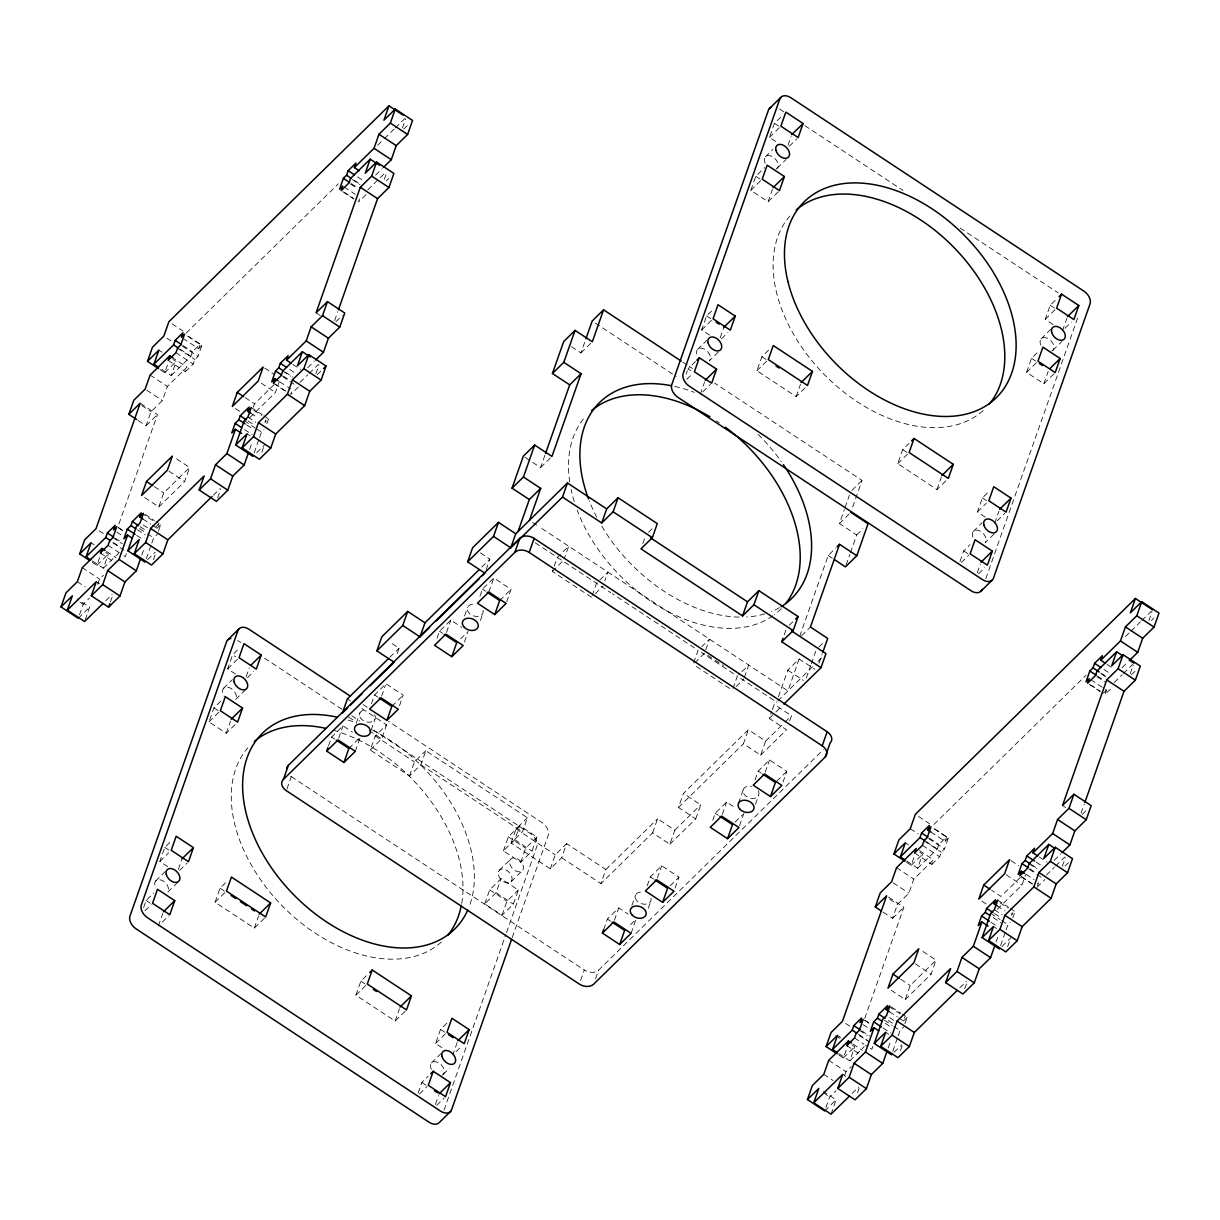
<?xml version="1.0" encoding="UTF-8"?>
<svg xmlns="http://www.w3.org/2000/svg" width="1220" height="1220" viewBox="0 0 1220 1220"><rect width="100%" height="100%" fill="white"/><g stroke="black" fill="none" stroke-linecap="round" stroke-linejoin="round"><path stroke-width="0.75" stroke-dasharray="5 3.75" d="M79.498 614.819L83.204 604.266L89.533 598.074M92.217 562.207L96.929 565.302L101.885 551.257M138.241 420.549L146.08 425.734L151.036 411.674L162.412 400.511L167.353 386.465L187.011 367.174L172.889 357.856M160.049 369.614L164.746 372.71L168.467 362.172M85.217 619.745L89.639 607.163L77.089 598.883M97.676 584.319L99.537 579.058L103.471 575.199M92.384 560.956L103.364 568.2L108.305 554.139L105.179 552.065M118.935 523.959L157.456 414.571L140.208 403.179M161.772 369.385L171.181 375.608L176.137 361.547L172.996 359.473M168.147 360.342L185.409 371.734L187.011 367.174M171.181 375.608L190.838 356.316L192.44 351.772L200.202 344.162L186.08 334.844M126.422 553.682L125.355 556.716L120.643 553.605M185.409 371.734L193.218 364.079L194.819 359.534L198.006 356.392L201.834 345.534L184.571 334.143M182.908 338.352L198.601 348.706L200.202 344.162M110.456 601.902L112.926 594.872M141.794 555.192L144.234 548.253M144.677 497.592L158.798 506.91L163.754 492.865L189.618 467.489L173.926 457.134M146.324 558.699L151.204 544.821M151.814 543.098L153.644 537.898L157.334 534.284M152.317 525.21L157.014 528.306L158.432 524.325L155.916 526.781M158.463 531.081L160.704 524.692L155.992 521.596M153.384 559.782L155.855 552.767M158.798 506.91L184.662 481.549L189.618 467.489M217.679 497.867L220.774 489.083M253.287 407.327L254.523 403.805L273.921 384.773M249.642 449.387L252.098 442.448M254.172 452.894L259.052 439.032M259.662 437.294L261.492 432.093L263.947 429.684M265.808 419.848L264.877 422.516L268.552 418.902L263.856 415.791M249.581 417.865L275.445 392.489L279.151 381.952M266.875 423.691L268.552 418.902M261.858 452.239L263.703 446.962M359.503 198.967L358.436 202.001L366.198 194.392M315.919 373.686L319.015 364.902M334.615 320.601L337.772 311.634M384.361 179.34L386.831 172.31M402.447 127.993L405.604 119.011M143.64 907.466L146.11 900.436L153.705 892.994M167.689 866.642L159.835 861.472L164.791 847.412L172.371 839.97M235.094 724.604L226.249 733.281L208.986 721.889L213.942 707.844L221.521 700.402M235.506 674.05L227.667 668.88L232.608 654.82L235.75 656.894M158.432 925.873L162.748 913.582M178.333 869.341L182.039 858.804M226.249 733.281L230.58 720.989M246.15 676.749L249.246 667.965M264.42 918.218L254.309 928.145L215.086 902.266L220.027 888.206L227.621 880.764M286.959 788.928L291.29 776.637A10.629 7.579 19.4 0 1 289.247 774.974M254.309 928.145L258.64 915.854M328.546 745.832L331.626 737.048L343.018 725.885L352.427 732.107M338.687 738.191L343.018 725.885M356.225 723.338L359.93 712.785M371.475 703.726L374.57 694.942L384.681 685.015M355.325 751.337L360.266 737.276M381.616 696.071L385.322 685.533M397.232 653.462L399.092 648.186L389.683 641.979M371.185 729.972L374.906 719.434M561.688 857.69L600.911 883.585L605.852 869.524L566.629 843.645L561.688 857.69L550.312 868.853L511.073 842.974L522.465 831.811L527.406 817.751L425.81 750.712L420.87 764.757L409.493 775.92L370.27 750.041L375.211 735.98L386.587 724.817L359.915 707.219M370.27 750.041L381.646 738.862L386.587 724.817M399.489 705.709L403.21 695.171L385.947 683.779M437.004 638.289L439.49 631.258L450.866 620.096L461.846 627.339M446.535 632.387L450.866 620.096M464.591 615.963L467.687 607.179M409.493 775.92L414.434 761.875L425.81 750.712M486.17 569.679L489.876 559.126L477.325 550.845M479.948 596.168L482.418 589.138L493.795 577.975L511.058 589.367L506.727 601.658M464.408 642.025L467.504 633.241M488.854 592.035L493.795 577.975M480.375 620.477L482.845 613.446M532.713 462.426L540.567 467.595L544.898 455.274M571.524 346.724L580.933 352.946L585.31 340.517M405.238 1011.166L395.127 1021.079L355.904 995.2L360.845 981.139L367.174 974.948M591.563 597.312L552.34 571.417L557.296 557.372L568.672 546.209L564.341 558.501M395.127 1021.079L399.458 1008.787M592.188 595.543L596.519 583.251L607.895 572.088L604.8 580.872M418.155 1092.967L421.861 1082.43L428.189 1076.223M441.869 1047.599L435.586 1043.466L440.542 1029.405L446.855 1023.199M484.736 903.883L489.693 889.837L501.069 878.674L518.332 890.051L513.376 904.111L501.999 915.274L484.736 903.883L496.113 892.72L501.069 878.674M503.403 850.859L508.359 836.813L519.735 825.65L536.998 837.042L532.042 851.087L520.665 862.25L503.403 850.859L514.794 839.695L519.735 825.65M511.073 842.974L516.029 828.914L527.406 817.751M686.097 374.174L687.333 370.666M709.521 335.119L701.668 329.949L706.624 315.888L714.203 308.446M778.207 191.83L768.082 201.757L750.834 190.366L755.775 176.321L764.62 167.628M775.767 141.489L769.5 137.341L774.441 123.296L780.769 117.09M435.418 1104.359L438.498 1095.575M457.18 1042.551L452.849 1054.842L461.694 1046.165M501.999 915.274L506.94 901.214L518.332 890.051M520.665 862.25L525.622 848.205L536.998 837.042M642.818 543.571L645.288 536.556M444.004 1110.154L505.888 934.413M506.529 932.629L536.83 846.558A10.629 7.03 45.6 0 0 530.685 833.824L372.298 729.301M700.265 394.35L704.596 382.058M720.166 337.818L723.887 327.28M768.082 201.757L772.412 189.466M787.998 145.226L791.094 136.442M512.217 937.601L548.207 835.395A10.629 7.03 45.6 0 0 542.061 822.661L388.433 721.279M550.312 868.853L555.253 854.808L566.629 843.645M805.002 387.945L796.141 396.622L756.918 370.727L761.875 356.682L770.72 347.99M580.583 980.56L584.288 970.007A10.629 7.579 19.4 0 0 598.608 970.129L823.317 749.69M603.671 929.579L607.377 919.041L618.754 907.878L628.178 914.1M705.77 649.68L709.491 639.143L701.896 646.585M796.141 396.622L800.472 384.33M614.422 920.17L618.754 907.878M595.512 978.913L598.608 970.129M652.639 832.833L657.58 818.788L674.843 830.179L669.887 844.225L652.639 832.833L600.911 883.585M631.868 905.499L635.589 894.962M647.225 885.705L650.306 876.921L661.697 865.758L678.945 877.149L674.614 889.456M631.075 933.33L636.016 919.27L628.437 926.712M669.887 844.225L695.751 818.864L678.503 807.472L683.444 793.412L748.363 729.728L765.626 741.12L760.67 755.18L743.422 743.788L748.363 729.728M657.366 878.064L661.697 865.758M648.278 908.26L650.748 901.229M733.006 688.492L737.337 676.185L701.241 652.38M744.383 677.329L748.714 665.022L738.588 674.95M695.751 818.864L700.707 804.803L683.444 793.412M712.755 820.267L715.225 813.252L726.617 802.089L736.026 808.296M784.262 634.751L786.107 629.489M722.286 814.38L726.617 802.089M738.481 803.217L743.438 789.172M760.67 755.18L786.534 729.804L769.286 718.412L771.757 711.382M772.367 709.628L774.227 704.367L776.881 701.759M778.436 696.757L787.8 670.146L799.176 658.968L814.869 669.338M799.664 636.443L828.182 555.481L835.761 548.039M850.447 552.675L856.684 534.924L839.436 523.533L844.423 509.335M845.048 507.566L849.425 495.152M755.073 779.915L758.169 771.131L769.545 759.968L786.808 771.36L783.087 781.898M739.534 825.772L743.864 813.465M799.176 658.968L787.937 690.916L538.859 526.521M852.688 507.047L862.052 480.436L714.569 383.095M765.214 772.26L769.545 759.968M755.5 804.224L758.596 795.44M789.63 721.02L791.49 715.759L774.227 704.367M806.313 677.984L810.69 665.556M811.315 663.787L815.692 651.358M846.07 565.089L849.821 554.444M818.94 663.268L822.066 654.393M945.805 480.878L936.96 489.555L897.737 463.676L902.693 449.616L909.007 443.409M936.96 489.555L941.291 477.264M959.987 561.444L963.709 550.891L970.022 544.699M985.272 517.112L977.418 511.927L982.374 497.882L989.954 490.44M1053.943 373.823L1043.832 383.751L1026.569 372.359L1031.525 358.299L1039.104 350.857M1053.089 324.52L1045.25 319.335L1050.191 305.29L1056.52 299.083M977.25 572.82L980.346 564.052M994.681 523.319L999.012 511.028M1043.832 383.751L1048.163 371.444M1062.498 330.727L1066.829 318.435M985.836 578.615L1078.663 315.019M825.94 1107.455L829.646 1096.917L835.974 1090.71M838.659 1054.842L843.371 1057.953L848.327 1043.893M883.112 912.163L892.521 918.37L897.478 904.325L908.854 893.162L913.795 879.101L933.452 859.826L916.205 848.434M906.49 862.25L911.188 865.346L914.909 854.808M831.018 1114.18L836.081 1099.799L823.53 1091.519M844.743 1075.216L845.978 1071.694L851.224 1066.554M838.826 1053.592L849.806 1060.836L854.747 1046.79L851.606 1044.716M864.751 1018.38L903.898 907.207L886.65 895.815M906.643 861L917.623 868.244L922.579 854.183L919.438 852.124M914.588 852.978L931.851 864.37L933.452 859.826M917.623 868.244L937.28 848.967L938.881 844.408L946.644 836.798L932.522 827.48M872.864 1046.318L871.797 1049.352L865.514 1045.22M931.851 864.37L939.659 856.73L941.26 852.17L944.448 849.044L948.275 838.186L931.012 826.794M930.921 832.025L945.043 841.342L946.644 836.798M857.507 1092.784L859.368 1087.523M888.236 1047.827L890.676 1040.889M891.119 990.228L905.24 999.561L910.196 985.501L936.06 960.125L920.368 949.77M892.765 1051.335L897.645 1037.473M898.255 1035.734L900.086 1030.534L903.776 1026.92M898.759 1017.846L903.456 1020.957L904.874 1016.962M904.904 1023.717L907.146 1017.343L902.434 1014.232M900.452 1050.664L902.297 1045.403M905.24 999.561L931.104 974.185L936.06 960.125M964.745 988.749L967.216 981.719M996.084 942.023L998.539 935.099M1000.613 945.546L1005.494 931.668M1006.103 929.93L1007.933 924.729L1010.389 922.32M1012.249 912.499L1011.319 915.153L1014.994 911.538L1010.297 908.427M997.319 909.236L1021.887 885.125L1025.593 874.587M1012.752 917.928L1014.994 911.538M1007.674 946.628L1010.145 939.598M1037.595 885.72L1038.662 882.685L1036.512 884.79M1090.787 679.738L1106.479 690.093L1104.878 694.637L1112.64 687.028M1062.361 866.322L1065.456 857.538M1081.057 813.237L1084.214 804.27M1130.193 673.73L1133.273 664.946M1148.889 620.629L1152.046 611.647M186.141 333.121L338.306 183.854M377.712 145.21L383.141 139.873M384.498 138.546L394.014 129.213M395.371 127.871L404.887 118.553M403.713 129.106L408.761 124.15M164.746 372.71L176.137 361.547M198.601 348.706L201.834 345.534M375.562 175.116L382.104 168.696M367.799 189.832L386.145 171.837M386.298 180.88L388.829 178.41M146.08 425.734L157.456 414.571M335.881 321.699L342.21 315.492M96.929 565.302L108.305 554.139M103.364 568.2L119.087 552.767M307.73 367.708L314.287 361.288M299.983 382.424L307.837 374.723M309.148 373.427L318.329 364.429M298.381 386.984L290.619 394.594L292.221 390.034L287.508 386.938M157.014 528.306L160.704 524.692M317.215 374.723L322.278 369.751M78.263 618.326L89.639 607.163M105.637 600.865L112.225 594.414M147.62 559.69L155.214 552.248M213.363 495.198L220.058 488.64M256.734 452.65L264.328 445.208M233.874 653.584L238.937 648.613M227.667 668.88L237.778 658.952M769.5 137.341L779.611 127.429M223.489 688.4L232.334 679.708M765.321 156.877L772.9 149.435M247.446 677.786L253.775 671.579M789.279 146.263L796.873 138.821M580.933 352.946L591.059 343.018M208.986 721.889L219.112 711.977M750.834 190.366L760.944 180.438M245.494 689.788L235.368 699.716A8.22 5.429 45.6 0 0 233.508 690.459A8.22 5.429 45.6 0 0 224.19 687.775A8.22 5.429 45.6 0 0 224.434 696.559M777.216 168.177L786.061 159.5M540.567 467.595L550.678 457.683M159.835 861.472L168.696 852.78M701.668 329.949L711.794 320.021M155.657 880.993L165.783 871.065M697.505 349.469L708.881 338.306M389.805 657.29L399.092 648.186M481.763 567.087L489.876 559.126M695.537 361.471L687.958 368.913L692.655 372.008M179.63 870.378L187.209 862.937M721.462 338.855L727.791 332.648M144.966 910.76L151.28 904.569M686.799 379.237L691.862 374.281M177.662 882.38L167.552 892.308A8.22 5.429 45.6 0 0 161.726 880.26A8.22 5.429 45.6 0 0 155.535 887.382M718.245 352.092L709.384 360.769A8.22 5.429 45.6 0 0 704.474 349.164A8.22 5.429 45.6 0 0 696.712 354.029M162.214 922.152L168.543 915.961M702.796 391.864L710.375 384.422M348.889 748.439L359 738.527M391.818 706.334L403.21 695.171M460.535 638.929L468.114 631.487M499.682 600.53L511.058 589.367M215.086 902.266L225.197 892.338M552.34 571.417L563.716 560.255M756.918 370.727L767.029 360.815M648.445 532.317L652.242 528.596M595.36 593.591L602.939 586.149M851.941 490.364L862.052 480.436M355.904 995.2L367.281 984.037M704.535 653.188L693.158 664.351L698.099 650.306L612.394 593.728M897.737 463.676L909.113 452.513M1045.25 319.335L1055.361 309.407M839.436 523.533L850.813 512.37M499.224 870.394L510.616 859.231M1041.072 338.855L1051.182 328.942M1065.029 328.241L1071.358 322.049M856.684 534.924L863.013 528.733M1026.569 372.359L1036.695 362.431M511.119 881.694L522.495 870.531M1052.967 350.171L1061.812 341.493M789.264 625.25L793.046 621.529M736.178 686.524L743.758 679.082M801.586 635.712L810.431 627.034M818.834 647.103L823.896 642.147M605.852 869.524L657.58 818.788M777.826 700.844L812.688 666.623M817.995 661.423L821.975 657.519M435.586 1043.466L445.696 1033.538M977.418 511.927L986.279 503.25M678.503 807.472L743.422 743.788M769.286 718.412L774.578 713.212M775.905 711.916L781.212 706.7M431.407 1062.986L441.518 1053.058M973.24 531.447L982.1 522.77M674.843 830.179L700.707 804.803M765.626 741.12L783.728 723.368M785.024 722.087L791.49 715.759M997.213 520.848L1004.792 513.391M419.436 1094.005L427.03 1086.562M961.284 562.466L968.863 555.024M443.302 1074.286L449.616 1068.095M993.995 534.086L985.135 542.763A8.22 5.429 45.6 0 0 983.274 533.506A8.22 5.429 45.6 0 0 973.956 530.822A8.22 5.429 45.6 0 0 974.201 539.606M436.699 1105.381L444.293 1097.939M978.547 573.857L984.86 567.651M670.1 885.842L678.945 877.149M735.019 822.158L742.599 814.716M776.683 781.273L786.808 771.36M933.94 824.43L1086.105 675.163M1125.511 636.505L1129.583 632.509M1130.94 631.182L1140.456 621.849M1141.813 620.522L1151.329 611.189M1151.421 620.507L1153.937 618.021M911.188 865.346L922.579 854.183M945.043 841.342L948.275 838.186M1122.004 667.767L1127.234 662.612M1103.246 693.265L1106.479 690.093M1114.241 682.483L1122.11 674.767M1123.422 673.471L1132.587 664.473M1131.474 674.767L1136.537 669.811M892.521 918.37L903.898 907.207M1082.323 814.335L1087.386 809.378M1020.362 877.424L1000.964 896.441L991.555 890.234M843.371 1057.953L854.747 1046.79M849.806 1060.836L864.217 1046.699M1054.171 860.359L1060.729 853.924M1046.424 875.076L1054.278 867.359M1055.59 866.078L1064.77 857.065M1037.061 887.23L1044.823 879.62M903.456 1020.957L907.146 1017.343M1064.923 866.124L1068.72 862.403M824.705 1110.962L836.081 1099.799M852.078 1093.516L858.666 1087.051M894.062 1052.326L901.656 1044.884M959.804 987.834L966.499 981.276M1001.925 946.522L1010.77 937.844M779.504 108.915L784.262 112.057M804.849 125.645L903.044 190.457M960.064 228.079L1058.258 292.892M774.441 123.296L779.153 126.407M1050.191 305.29L1054.903 308.385M755.775 176.321L760.487 179.416M1031.525 358.299L1036.237 361.41M706.624 315.888L711.336 319M982.374 497.882L987.071 500.978M761.875 356.682L766.572 359.793M902.693 449.616L907.39 452.727M682.864 362.172L687.622 365.314M689.208 366.351L692.38 368.44M963.709 550.891L968.405 554.002M595.36 323.087L676.231 376.477M1107.089 664.366L1113.357 668.514M357.582 176.9L362.294 180.011M1104.024 669.536L1108.736 672.647M354.41 180.407L359.122 183.518M1100.852 673.059L1105.564 676.154M352.107 179.477L359.961 184.662M1101.69 674.187L1106.403 677.298M351.223 183.549L357.49 187.682M1097.664 676.185L1103.932 680.333M350.506 184.037L356.789 188.17M1096.948 676.673L1104.802 681.843M344.345 187.087L355.34 194.346M344.253 192.333L353.678 198.555M1090.695 684.969L1100.104 691.191M342.744 191.647L353.739 198.89M1089.186 684.283L1100.181 691.526M828.182 555.481L832.894 558.577M316.102 312.793L320.799 315.904M1062.544 805.429L1065.67 807.503M524.875 457.241L531.142 461.389M787.8 670.146L803.492 680.501M532.591 522.389L537.288 525.5M292.815 364.322L300.669 369.492M1039.257 856.959L1047.111 862.144M289.765 369.492L296.033 373.625M1036.207 862.128L1040.904 865.239M285.022 371.978L292.861 377.148M1031.464 864.614L1037.732 868.747M282.72 371.032L290.558 376.217M1029.161 863.684L1037 868.853M707.676 655.262L723.368 665.617M283.391 376.141L289.674 380.289M1029.832 868.777L1036.115 872.925M535.321 542.87L610.808 592.676M740.464 678.259L776.561 702.079M282.689 376.629L295.24 384.91M1029.131 869.265L1035.399 873.413M1036.969 874.45L1041.682 877.546M264.709 368.089L274.119 374.296M1011.136 860.725L1018.99 865.895M279.67 381.753L285.938 385.901M1026.111 874.389L1033.95 879.574M274.866 383.888L285.846 391.147M1021.308 876.539L1032.288 883.783M273.356 383.202L285.907 391.483M1021.369 876.875L1032.349 884.119M696.3 666.425L732.381 690.245M172.02 323.803L183 331.047M918.462 816.439L929.442 823.698M261.324 383.171L275.445 392.489M1006.195 874.77L1021.887 885.125M183.03 345.55L192.44 351.772M929.472 838.201L938.881 844.408M182.314 346.038L198.006 356.392M928.755 838.689L944.448 849.044M166.957 338.184L171.669 341.28M910.257 828.746L918.111 833.931M179.858 349.072L190.838 356.316M926.3 841.709L937.28 848.967M177.556 348.142L194.819 359.534M923.997 840.778L941.26 852.17M245.113 397.598L254.523 403.805M175.954 352.687L193.218 364.079M922.396 845.338L939.659 856.73M251.289 407.511L262.285 414.754M997.731 900.146L1008.726 907.39M253.729 410.24L261.568 415.41M1000.171 902.876L1008.01 908.061M158.875 350.155L162.016 352.229M905.316 842.806L908.458 844.865M250.756 413.199L257.023 417.332M997.197 905.835L1005.036 911.004M235.46 408.547L240.172 411.643M981.902 901.183L986.614 904.294M247.919 417.087L255.773 422.272M994.361 909.723L1002.215 914.909M248.072 420.93L254.339 425.078M994.513 913.566L1000.781 917.714M244.244 420.702L255.224 427.945M256.795 428.983L261.492 432.093M990.686 913.338L1000.095 919.56M1001.666 920.597L1007.933 924.729M246.669 424.926L252.936 429.074M993.111 917.562L1000.949 922.747M244.549 429.577L252.387 434.762M990.991 922.213L997.259 926.361M247.065 433.817L250.207 435.891M482.418 589.138L485.56 591.212M758.169 771.131L761.295 773.205M993.507 926.453L996.648 928.527M150.106 375.074L167.353 386.465M896.547 867.71L913.795 879.101M146.72 390.156L162.412 400.511M893.162 882.807L908.854 893.162M141.611 405.467L151.036 411.674M889.624 899.14L897.478 904.325M439.49 631.258L442.616 633.332M715.225 813.252L718.366 815.311M168.97 471.195L184.662 481.549M915.412 963.83L931.104 974.185M154.33 486.643L163.754 492.865M900.772 979.294L910.196 985.501M145.012 514.337L154.437 520.559M891.454 1006.988L900.878 1013.195M141.169 512.934L153.72 521.214M889.182 1006.607L900.162 1013.851M142.892 518.988L150.746 524.173M889.334 1011.639L897.188 1016.809M143.213 524.951L147.91 528.062M889.654 1017.602L895.922 1021.735M140.224 526.735L146.492 530.868M888.236 1020.408L892.933 1023.519M139.522 528.58L145.805 532.713M147.376 533.75L153.644 537.898M884.393 1020.179L892.247 1025.349M893.818 1026.386L900.086 1030.534M137.25 529.693L145.088 534.863M885.247 1023.366L891.53 1027.499M136.701 535.382L142.969 539.514M883.143 1028.018L890.981 1033.188M374.57 694.942L377.697 697.016M650.306 876.921L653.447 878.995M885.659 1032.257L888.801 1034.331M118.264 527.437L122.961 530.532M864.705 1020.072L870.973 1024.22M118.325 527.772L123.022 530.883M864.766 1020.423L871.034 1024.556M116.662 531.981L121.359 535.092M863.089 1024.617L867.801 1027.728M115.199 538.157L121.481 542.29M861.64 1030.793L869.494 1035.963M112.926 537.608L122.335 543.815M859.368 1030.244L867.206 1035.414M363.087 704.55L367.83 707.676M99.14 530.776L103.837 533.872M845.582 1023.412L850.279 1026.523M113.597 542.702L119.88 546.85M858.468 1034.301L867.893 1040.523M112.835 542.839L123.815 550.098M859.277 1035.49L868.686 1041.697M347.364 698.923L350.506 700.997M108.092 545.325L119.072 552.568M854.534 1037.961L863.943 1044.183M106.643 551.486L116.052 557.708M853.085 1044.137L862.494 1050.344M91.058 542.747L94.184 544.821M837.499 1035.399L840.626 1037.457M237.671 640.454L240.843 642.543M264.603 658.221L342.21 709.445M351.711 715.713L359.625 720.944M835.761 1035.612L840.473 1038.723M100.33 552.934L112.88 561.215M846.771 1045.571L859.322 1053.866M348.691 717.131L354.974 721.264M369.096 730.582L381.646 738.862M420.87 764.757L522.465 831.811M375.211 735.98L414.434 761.875M516.029 828.914L555.253 854.808M514.794 839.695L532.042 851.087M508.359 836.813L525.622 848.205M82.274 567.666L99.537 579.058M828.715 1060.302L845.978 1071.694M96.288 581.726L99.43 583.8M331.626 737.048L334.768 739.122M607.377 919.041L610.518 921.115M842.73 1074.362L845.872 1076.437M77.333 581.726L85.171 586.896M823.774 1074.362L833.184 1080.569M80.062 602.207L83.204 604.266M823.378 1092.769L829.646 1096.917M496.113 892.72L513.376 904.111M213.942 707.844L218.639 710.955M489.693 889.837L506.94 901.214M291.29 776.637L584.288 970.007M164.791 847.412L169.488 850.523M440.542 1029.405L445.239 1032.516M220.027 888.206L224.739 891.317M360.845 981.139L365.558 984.25M146.11 900.436L150.822 903.547M421.861 1082.43L426.573 1085.525M758.154 790.773A8.22 5.856 19.4 0 1 753.304 798.444A8.22 5.856 19.4 0 1 743.087 791.704A8.22 5.856 19.4 0 1 751.489 786.366M650.992 898.164A8.22 5.856 19.4 0 1 644.084 904.234A8.22 5.856 19.4 0 1 635.178 896.974A8.22 5.856 19.4 0 1 643.641 892.171M374.677 714.783A8.22 5.856 19.4 0 1 370.102 722.225A8.22 5.856 19.4 0 1 359.687 716.369A8.22 5.856 19.4 0 1 366.091 709.948M483.089 610.381A8.22 5.856 19.4 0 1 476.181 616.451A8.22 5.856 19.4 0 1 467.291 609.176A8.22 5.856 19.4 0 1 475.739 604.373M1040.95 345.245A8.22 5.429 45.6 0 1 1043.13 337.65A8.22 5.429 45.6 0 1 1052.402 342.591A8.22 5.429 45.6 0 1 1051.838 351.04M765.199 163.251A8.22 5.429 45.6 0 1 767.38 155.672A8.22 5.429 45.6 0 1 776.652 160.598A8.22 5.429 45.6 0 1 776.088 169.046M983.183 410.545A137.204 90.768 45.6 0 1 823.393 373.64A137.204 90.768 45.6 0 1 792.085 213.698M348.051 720.074A137.204 90.768 45.6 0 1 355.203 722.499M372.268 729.941A137.204 90.768 45.6 0 1 469.898 904.737M431.285 1069.361A8.22 5.429 45.6 0 1 433.481 1061.781A8.22 5.429 45.6 0 1 442.738 1066.707A8.22 5.429 45.6 0 1 442.174 1075.155M441.335 942.069A137.204 90.768 45.6 0 1 283.482 907.116A137.204 90.768 45.6 0 1 247.782 747.89M333.106 730.185A137.204 90.768 45.6 0 1 461.724 903.425M772.839 615.825A137.204 90.768 45.6 0 1 577.182 510.143M574.254 501.618A137.204 90.768 45.6 0 1 571.082 489.479M569.725 482.022A137.204 90.768 45.6 0 1 585.036 417.042M716.308 420.824A137.204 90.768 45.6 0 1 719.342 422.867M781.242 608.704A137.204 90.768 45.6 0 1 774.334 614.727M779.519 607.636A137.204 90.768 45.6 0 1 771.482 611.555M764.681 613.919A137.204 90.768 45.6 0 1 746.579 616.984M739.167 617.122A137.204 90.768 45.6 0 1 601.186 525.21M596.793 517.28A137.204 90.768 45.6 0 1 589.214 500.688M674.66 386.404A137.204 90.768 45.6 0 1 694.226 392.321M758.123 434.396A137.204 90.768 45.6 0 1 781.288 461.572M498.446 874.953A8.22 5.429 45.6 0 0 509.99 882.563A8.22 5.429 45.6 0 0 507.093 870.607A8.22 5.429 45.6 0 0 498.446 874.953M509.823 863.79A8.22 5.429 45.6 0 0 521.382 871.4A8.22 5.429 45.6 0 0 518.47 859.444A8.22 5.429 45.6 0 0 509.823 863.79"/><path stroke-width="1.5" d="M78.263 618.326L61 606.935L65.956 592.889L77.333 581.726L82.274 567.666L101.931 548.39L105.073 550.449M89.09 560.132L79.666 553.91L84.622 539.865L95.999 528.702L140.208 403.179L128.817 414.342L136.671 419.512M128.817 414.342L133.773 400.282L145.149 389.119L150.106 375.074L169.763 355.782L172.889 357.856M158.478 368.577L147.498 361.318L152.439 347.273L163.815 336.11L168.878 321.729L388.982 105.82L403.103 115.137M103.014 603.458L84.576 621.529L67.313 610.153L72.376 595.772L61 606.935M90.814 559.919L86.102 556.808L91.058 542.747L79.666 553.91M158.63 367.327L153.918 364.216L158.875 350.155L147.498 361.318M101.931 548.39L100.33 552.934L108.092 545.325L109.693 540.765L112.926 537.608L116.754 526.735L113.521 529.907L115.122 525.362L107.36 532.972L105.759 537.517L86.102 556.808M169.763 355.782L168.147 360.342L175.954 352.687L177.556 348.142L180.743 345.001L184.571 334.143L181.338 337.315L182.939 332.77L175.177 340.38L173.575 344.924L153.918 364.216M140.575 558.653L136.304 570.792L124.928 581.955L119.972 596.016L108.595 607.179L91.332 595.787L96.288 581.726L67.313 610.153M91.332 595.787L102.724 584.624L107.665 570.563L119.041 559.4L127.597 535.122L132.294 538.233M142.892 518.988L139.766 516.914L141.169 512.934L132.37 521.55L130.967 525.545L127.276 529.16L123.906 538.737L127.597 535.122M146.492 481.473L141.535 495.518L167.399 470.157L172.355 456.097L146.492 481.473L152.759 485.606M145.104 562.161L127.841 550.769L136.381 526.506L140.071 522.892L143.441 513.3L139.766 516.914M108.595 607.179L109.83 603.656M212.021 496.509L167.857 539.835L162.916 553.895L151.524 565.058L134.276 553.666L139.217 539.606L127.841 550.769M134.276 553.666L145.653 542.504L150.594 528.443L204.137 475.937L199.18 489.983L216.443 501.374L227.82 490.211L232.776 476.151L244.152 464.988L248.422 452.864M237.275 392.413L232.319 406.474L258.183 381.097L263.139 367.052L237.275 392.413L243.542 396.561M199.18 489.983L210.572 478.82L215.513 464.774L226.889 453.611L235.445 429.333L241.712 433.466M250.756 413.199L247.614 411.125L249.017 407.129L240.218 415.761L238.815 419.756L235.14 423.37L231.754 432.947L235.445 429.333M252.952 456.371L235.689 444.98L244.244 420.702L247.919 417.087L251.289 407.511L247.614 411.125M310.215 356.941L302.377 351.756L297.421 365.817L308.812 354.654L326.06 366.031L321.119 380.091L309.743 391.254L304.68 405.62L275.705 434.046L270.764 448.091L259.372 459.254L242.124 447.862L247.065 433.817L235.689 444.98M291.244 363.285L286.548 360.174L288.149 355.63L280.341 363.27L278.739 367.83L275.552 370.956L271.724 381.814L274.957 378.657L278.099 380.716M359.077 170.693L354.364 167.582L355.965 163.038L348.173 170.678L346.571 175.238L343.369 178.364L339.556 189.222L342.789 186.05L341.173 190.61L348.935 183L350.536 178.44L370.194 159.164L379.618 165.371M242.124 447.862L253.501 436.699L258.442 422.654L287.417 394.243L292.48 379.862L303.856 368.699L308.812 354.654M274.957 378.657L273.356 383.202L281.118 375.592L282.72 371.032L302.377 351.756M286.548 360.174L306.205 340.898L311.146 326.838L322.522 315.675L327.478 301.63L344.741 313.021L339.785 327.067L328.409 338.23L323.452 352.29L315.599 360.007M338.413 309.834L377.56 198.662L388.936 187.499L393.892 173.438L376.629 162.047L371.673 176.107L360.296 187.27L316.102 312.793L327.478 301.63M370.194 159.164L365.253 173.209L376.629 162.047M354.364 167.582L374.021 148.306L378.978 134.246L390.354 123.083L395.295 109.037L412.558 120.429L407.617 134.475L396.225 145.637L391.284 159.698L383.415 167.415M388.982 105.82L383.919 120.2L395.295 109.037M174.75 900.665L169.809 914.71L152.546 903.318L157.502 889.273L174.75 900.665L163.373 911.828M193.431 847.641L188.475 861.701L171.212 850.309L176.168 836.249L193.431 847.641L182.039 858.804M242.582 708.073L237.625 722.118L220.362 710.726L225.319 696.681L242.582 708.073L231.19 719.236M261.248 655.048L256.291 669.109L239.044 657.717L243.985 643.657L261.248 655.048L251.137 664.976M283.391 779.412L288.347 765.352L519.827 538.279A10.629 7.579 19.4 0 1 534.146 538.401L827.145 731.771A10.629 7.579 19.4 0 1 830.088 743.056L825.147 757.101L593.667 984.174A10.629 7.579 19.4 0 1 579.347 984.067L286.334 790.682A10.629 7.579 19.4 0 1 283.391 779.412L514.87 552.34L519.827 538.279M270.642 902.937L265.685 916.982L226.462 891.103L231.419 877.043L270.642 902.937L259.25 914.1M326.685 751.108L338.062 739.945L355.325 751.337L343.948 762.5L326.685 751.108L327.921 747.601M370.27 685.655L394.151 662.246L376.888 650.855L381.829 636.794L407.693 611.418L424.957 622.81L420.015 636.87L402.752 625.479L407.693 611.418M343.948 762.5L348.889 748.439L336.339 740.159M386.877 720.38L398.254 709.216L380.991 697.825L369.614 708.988L386.877 720.38L391.818 706.334L379.267 698.038M482.22 575.84L484.92 573.187L467.672 561.795L472.613 547.75L498.477 522.374L515.74 533.765L510.783 547.811L493.536 536.419L498.477 522.374M451.796 656.695L463.173 645.533L445.91 634.141L434.533 645.304L451.796 656.695L456.737 642.65L444.187 634.37M518.073 531.478L529.312 499.544L512.049 488.153L523.304 456.204L534.68 445.041L551.943 456.433L581.071 373.716L563.808 362.325L575.062 330.391L592.325 341.768L603.564 309.834L681.279 361.12M545.523 453.52L569.694 384.879L552.431 373.488L563.686 341.554L575.062 330.391M512.049 488.153L523.441 476.989L534.68 445.041M585.936 338.748L592.188 320.997L603.564 309.834M494.725 614.59L506.102 603.427L488.854 592.035L477.462 603.198L494.725 614.59L499.682 600.53L487.115 592.249M529.449 520.315L540.689 488.381L523.441 476.989M372.222 969.976L367.281 984.037L406.504 1009.916L411.445 995.871L372.222 969.976L369.706 972.462M514.87 552.34A10.629 7.579 19.4 0 1 529.19 552.446L534.146 538.401M562.511 497.074L567.468 483.013L606.691 508.908L601.734 522.968L562.511 497.074L510.783 547.811M601.734 522.968L613.126 511.79L618.067 497.745L657.29 523.624L652.349 537.684L640.973 548.847L742.553 615.902L753.929 604.739L758.886 590.678L798.109 616.573L793.168 630.618L781.776 641.781L820.999 667.675L783.865 704.108M433.237 1071.267L428.296 1085.312L445.559 1096.704L450.5 1082.659L433.237 1071.267L430.721 1073.737M699.334 357.75L694.378 371.795L711.641 383.187L716.597 369.142L699.334 357.75L696.803 360.22M469.166 1029.634L464.225 1043.679L446.962 1032.303L451.918 1018.243L469.166 1029.634L457.79 1040.797M511.592 939.4L451.598 1109.743A10.629 7.03 45.6 0 1 440.496 1111.084L147.483 917.699A10.629 7.03 45.6 0 1 141.337 904.981L237.946 630.618A10.629 7.03 45.6 0 1 249.048 629.291L350.414 696.193M735.263 316.117L730.307 330.162L713.059 318.786L718 304.725L735.263 316.117L723.887 327.28M784.414 176.534L779.458 190.594L762.21 179.203L767.151 165.157L784.414 176.534L773.038 187.697M803.08 123.525L798.139 137.57L780.876 126.178L785.832 112.133L803.08 123.525L791.704 134.688M602.436 933.102L613.812 921.939L631.075 933.33L619.684 944.494L602.436 933.102L603.671 929.579M812.474 371.398L807.518 385.459L768.295 359.564L773.251 345.519L812.474 371.398L801.098 382.562M619.684 944.494L624.64 930.433L612.089 922.152M742.553 615.902L747.509 601.841L758.886 590.678M662.628 902.373L674.004 891.21L656.741 879.818L645.365 890.981L662.628 902.373L667.569 888.312L655.018 880.032M781.776 641.781L783.011 638.274M727.547 838.689L738.923 827.526L721.66 816.134L710.284 827.297L727.547 838.689L732.488 824.644L719.937 816.348M834.465 559.614L845.445 566.873L856.821 555.71L839.558 544.318L810.431 627.034L827.694 638.426L822.692 652.624M770.476 796.568L781.852 785.405L764.589 774.014L753.213 785.177L770.476 796.568L775.417 782.523L762.866 774.242M856.821 555.71L868.061 523.761L850.813 512.37M820.999 667.675L825.955 653.615L791.444 630.832M914.07 438.453L909.113 452.513L948.337 478.392L953.293 464.347L914.07 438.453L911.538 440.938M825.147 757.101A10.629 7.579 19.4 0 0 822.204 745.832L827.145 731.771M1061.568 294.127L1056.627 308.172L1073.89 319.564L1078.831 305.518L1061.568 294.127L1059.052 296.597M992.333 551.12L987.392 565.18L970.129 553.788L975.085 539.728L992.333 551.12L980.956 562.283M1011.014 498.111L1006.058 512.156L988.81 500.764L993.751 486.719L1011.014 498.111L999.637 509.274M1060.165 358.527L1055.208 372.588L1037.961 361.196L1042.902 347.136L1060.165 358.527L1050.054 368.455M824.705 1110.962L807.442 1099.571L812.383 1085.525L823.774 1074.362L828.715 1060.302L848.373 1041.026L851.514 1043.1M837.088 1053.805L826.108 1046.562L831.064 1032.501L842.44 1021.338L886.65 895.815L875.259 906.978L881.541 911.126M875.259 906.978L880.215 892.933L891.591 881.77L896.547 867.71L916.205 848.434L914.588 852.978L922.396 845.338L923.997 840.778L927.185 837.652L931.012 826.794L927.779 829.966L930.921 832.025M904.92 861.213L893.94 853.969L898.881 839.909L910.257 828.746L915.32 814.38L1135.423 598.471L1152.687 609.847M849.455 1096.094L831.018 1114.18L813.755 1102.788L818.818 1088.408L807.442 1099.571M837.255 1052.555L832.543 1049.444L837.499 1035.399L826.108 1046.562M905.072 859.963L900.36 856.852L905.316 842.806L893.94 853.969M848.373 1041.026L846.771 1045.571L854.534 1037.961L856.135 1033.416L859.368 1030.244L863.196 1019.386L859.963 1022.558L861.564 1017.998L853.802 1025.608L852.201 1030.168L832.543 1049.444M900.36 856.852L920.017 837.576L921.619 833.016L929.381 825.406L927.779 829.966M887.016 1051.289L882.746 1063.428L871.37 1074.591L866.413 1088.652L855.037 1099.815L837.774 1088.423L842.73 1074.362L813.755 1102.788M837.774 1088.423L849.151 1077.26L854.107 1063.199L865.483 1052.036L874.038 1027.774L878.736 1030.87M889.334 1011.639L886.208 1009.565L887.611 1005.57L878.812 1014.201L877.409 1018.181L873.718 1021.796L870.348 1031.388L874.038 1027.774M892.933 974.109L887.977 988.169L913.841 962.793L918.797 948.733L892.933 974.109L899.201 978.257M891.545 1054.812L874.282 1043.42L882.822 1019.142L886.513 1015.528L889.883 1005.951L886.208 1009.565M957.136 990.472L914.298 1032.486L909.342 1046.531L897.966 1057.694L880.718 1046.303L885.659 1032.257L874.282 1043.42M880.718 1046.303L892.094 1035.139L897.035 1021.094L950.578 968.573L945.622 982.619L962.885 994.01L974.261 982.847L979.218 968.802L990.594 957.639L994.864 945.5M983.716 885.064L978.76 899.11L1004.624 873.734L1009.58 859.688L983.716 885.064L989.984 889.197M945.622 982.619L957.014 971.455L961.955 957.41L973.331 946.247L981.886 921.969L988.154 926.117M997.197 905.835L994.056 903.761L995.459 899.765L986.66 908.397L985.257 912.392L981.566 916.006L978.196 925.584L981.886 921.969M999.394 949.007L982.13 937.616L990.686 913.338L994.361 909.723L997.731 900.146L994.056 903.761M1055.086 848.54L1048.819 844.393L1043.862 858.453L1055.254 847.29L1072.502 858.682L1067.561 872.727L1056.185 883.89L1051.121 898.271L1022.146 926.681L1017.205 940.742L1005.814 951.905L988.566 940.513L993.507 926.453L982.13 937.616M1037.686 855.921L1032.989 852.826L1034.59 848.266L1026.782 855.921L1025.181 860.466L1021.994 863.607L1018.166 874.465L1021.399 871.293L1024.541 873.368M1105.518 663.329L1100.806 660.218L1102.407 655.674L1094.614 663.329L1093.013 667.874L1089.811 671.015L1085.998 681.873L1089.231 678.701L1087.615 683.246L1095.377 675.636L1096.978 671.091L1116.635 651.8L1122.918 655.948M988.566 940.513L999.942 929.35L1004.884 915.29L1033.859 886.879L1038.921 872.498L1050.298 861.335L1055.254 847.29M1021.399 871.293L1019.798 875.838L1027.56 868.228L1029.161 863.684L1048.819 844.393M1032.989 852.826L1052.646 833.534L1057.587 819.489L1068.964 808.326L1073.92 794.266L1091.183 805.657L1086.227 819.718L1074.851 830.881L1069.894 844.926L1062.04 852.643M1084.854 802.47L1124.001 691.298L1135.378 680.135L1140.334 666.089L1123.071 654.698L1118.115 668.743L1106.738 679.906L1062.544 805.429L1073.92 794.266M1116.635 651.8L1111.695 665.861L1123.071 654.698M1100.806 660.218L1120.463 640.942L1125.419 626.897L1136.796 615.734L1141.737 601.673L1159 613.065L1154.044 627.111L1142.667 638.274L1137.726 652.334L1129.857 660.05M1135.423 598.471L1130.361 612.837L1141.737 601.673M323.529 368.516L326.06 366.031M227.499 640.149L238.876 628.986M769.332 108.626L780.724 97.463M552.431 373.488L563.808 362.325M569.694 384.879L581.071 373.716M529.312 499.544L540.689 488.381M376.888 650.855L402.752 625.479M467.672 561.795L493.536 536.419M388.478 658.602L347.364 698.923L342.423 712.983L347.731 707.783M424.957 622.81L479.048 569.74M515.74 533.765L567.468 483.013M350.384 705.175L362.31 693.463M420.015 636.87L429.47 627.583M436.241 620.949L479.521 578.493M705.206 380.304L716.597 369.142M606.691 508.908L618.067 497.745M1067.454 316.681L1078.831 305.518M837.027 546.789L839.558 544.318M400.068 1007.034L411.445 995.871M795.577 619.043L798.109 616.573M941.916 475.51L953.293 464.347M439.124 1093.822L450.5 1082.659M450.668 1111.374L439.276 1122.537A10.629 7.03 45.6 0 1 429.104 1122.247L136.106 928.862A10.629 7.03 45.6 0 1 129.945 916.144L226.569 641.781A10.629 7.03 45.6 0 1 230.839 638.487M981.124 591.014L992.5 579.851M1039.364 363.484L1042.505 365.558M716.033 322.095L719.175 324.169M775.996 366L779.122 368.074M390.354 123.083L407.617 134.475M1136.796 615.734L1154.044 627.111M378.978 134.246L396.225 145.637M1125.419 626.897L1142.667 638.274M374.021 148.306L391.284 159.698M1120.463 640.942L1137.726 652.334M1129.186 660.081L1133.898 663.192M371.673 176.107L388.936 187.499M1118.115 668.743L1135.378 680.135M348.173 170.678L354.44 174.826M1094.614 663.329L1100.882 667.462M346.571 175.238L351.268 178.349M1093.013 667.874L1099.281 672.022M360.296 187.27L377.56 198.662M1106.738 679.906L1124.001 691.298M343.369 178.364L349.652 182.512M1089.811 671.015L1096.094 675.148M322.522 315.675L339.785 327.067M1068.964 808.326L1086.227 819.718M613.126 511.79L652.349 537.684M753.929 604.739L793.168 630.618M650.672 537.944L747.509 601.841M311.146 326.838L328.409 338.23M1057.587 819.489L1074.851 830.881M306.205 340.898L323.452 352.29M1052.646 833.534L1069.894 844.926M303.856 368.699L321.119 380.091M1050.298 861.335L1067.561 872.727M280.341 363.27L286.624 367.418M1026.782 855.921L1034.636 861.091M278.739 367.83L283.452 370.941M1025.181 860.466L1029.893 863.577M292.48 379.862L309.743 391.254M1038.921 872.498L1056.185 883.89M275.552 370.956L281.82 375.104M1021.994 863.607L1028.262 867.74M529.19 552.446L822.204 745.832M287.417 394.243L304.68 405.62M1033.859 886.879L1051.121 898.271M175.177 340.38L181.46 344.528M921.619 833.016L927.902 837.164M173.575 344.924L178.288 348.035M920.017 837.576L924.729 840.671M258.442 422.654L275.705 434.046M1004.884 915.29L1022.146 926.681M240.218 415.761L246.501 419.893M986.66 908.397L992.943 912.545M238.815 419.756L245.098 423.889M985.257 912.392L989.969 915.488M235.14 423.37L241.407 427.503M981.566 916.006L989.42 921.176M253.501 436.699L270.764 448.091M999.942 929.35L1017.205 940.742M226.889 453.611L244.152 464.988M973.331 946.247L990.594 957.639M215.513 464.774L232.776 476.151M961.955 957.41L979.218 968.802M210.572 478.82L227.82 490.211M957.014 971.455L974.261 982.847M150.594 528.443L167.857 539.835M897.035 1021.094L914.298 1032.486M132.37 521.55L138.653 525.698M878.812 1014.201L885.095 1018.334M130.967 525.545L135.679 528.657M877.409 1018.181L882.121 1021.293M127.276 529.16L135.13 534.345M873.718 1021.796L881.572 1026.981M145.653 542.504L162.916 553.895M892.094 1035.139L909.342 1046.531M107.36 532.972L113.643 537.12M853.802 1025.608L860.085 1029.756M105.759 537.517L110.471 540.628M852.201 1030.168L856.913 1033.264M119.041 559.4L136.304 570.792M865.483 1052.036L882.746 1063.428M107.665 570.563L124.928 581.955M854.107 1063.199L871.37 1074.591M102.724 584.624L119.972 596.016M849.151 1077.26L866.413 1088.652M448.38 1034.59L453.093 1037.686M231.022 895.449L235.719 898.56M240.431 901.671L246.699 905.804M251.412 908.915L254.553 910.989M373.396 989.435L376.538 991.494M434.411 1090.71L437.553 1092.784M286.654 768.905A10.629 7.579 19.4 0 1 288.347 765.352M770.796 107.497A10.629 7.03 45.6 0 0 768.402 110.257L671.793 384.605A10.629 7.03 45.6 0 0 677.939 397.339L970.952 590.709A10.629 7.03 45.6 0 0 982.054 589.382M796.111 209.947A137.204 90.768 45.6 0 1 952.591 246.12A137.204 90.768 45.6 0 1 989.451 403.957M467.763 910.059A137.204 90.768 45.6 0 1 339.435 929.701A137.204 90.768 45.6 0 1 242.612 786.503A137.204 90.768 45.6 0 1 337.406 717.238M254.263 741.486A137.204 90.768 45.6 0 1 326.014 728.401M461.389 905.286A137.204 90.768 45.6 0 1 447.618 935.481M591.532 410.637A137.204 90.768 45.6 0 1 709.811 416.737M725.381 427.198A137.204 90.768 45.6 0 1 786.015 603.214M588.558 498.98A137.204 90.768 45.6 0 1 671.168 385.673M783.393 464.622A137.204 90.768 45.6 0 1 781.12 606.691M779.778 99.094L683.169 373.442A10.629 7.03 45.6 0 0 689.315 386.176L982.329 579.546A10.629 7.03 45.6 0 0 993.431 578.219L1090.055 303.856A10.629 7.03 45.6 0 0 1083.894 291.138L790.895 97.752A10.629 7.03 45.6 0 0 779.778 99.094M740.098 809.378A8.22 5.856 19.4 0 0 753.64 809.485A8.22 5.856 19.4 0 0 744.459 800.198A8.22 5.856 19.4 0 0 740.098 809.378M632.25 915.183A8.22 5.856 19.4 0 0 645.792 915.29A8.22 5.856 19.4 0 0 636.611 905.987A8.22 5.856 19.4 0 0 632.25 915.183M356.316 733.006A8.22 5.856 19.4 0 0 369.95 733.479A8.22 5.856 19.4 0 0 361.135 724.009A8.22 5.856 19.4 0 0 356.316 733.006M464.347 627.385A8.22 5.856 19.4 0 0 477.904 627.507A8.22 5.856 19.4 0 0 468.709 618.204A8.22 5.856 19.4 0 0 464.347 627.385M775.92 150.274A8.22 5.429 45.6 0 0 787.464 157.883A8.22 5.429 45.6 0 0 784.552 145.927A8.22 5.429 45.6 0 0 775.92 150.274M708.088 342.866A8.22 5.429 45.6 0 0 719.647 350.475A8.22 5.429 45.6 0 0 716.735 338.519A8.22 5.429 45.6 0 0 708.088 342.866M1051.67 332.252A8.22 5.429 45.6 0 0 1063.215 339.877A8.22 5.429 45.6 0 0 1060.302 327.921A8.22 5.429 45.6 0 0 1051.67 332.252M983.838 524.844A8.22 5.429 45.6 0 0 995.383 532.469A8.22 5.429 45.6 0 0 992.485 520.513A8.22 5.429 45.6 0 0 983.838 524.844M787.891 281.378A137.204 90.768 45.6 0 0 980.834 408.715A137.204 90.768 45.6 0 0 932.278 208.986A137.204 90.768 45.6 0 0 787.891 281.378M234.072 681.797A8.22 5.429 45.6 0 0 245.632 689.422A8.22 5.429 45.6 0 0 242.719 677.466A8.22 5.429 45.6 0 0 234.072 681.797M166.255 874.389A8.22 5.429 45.6 0 0 177.8 882.014A8.22 5.429 45.6 0 0 174.902 870.058A8.22 5.429 45.6 0 0 166.255 874.389M442.006 1056.383A8.22 5.429 45.6 0 0 453.55 1063.993A8.22 5.429 45.6 0 0 450.653 1052.036A8.22 5.429 45.6 0 0 442.006 1056.383"/></g></svg>
